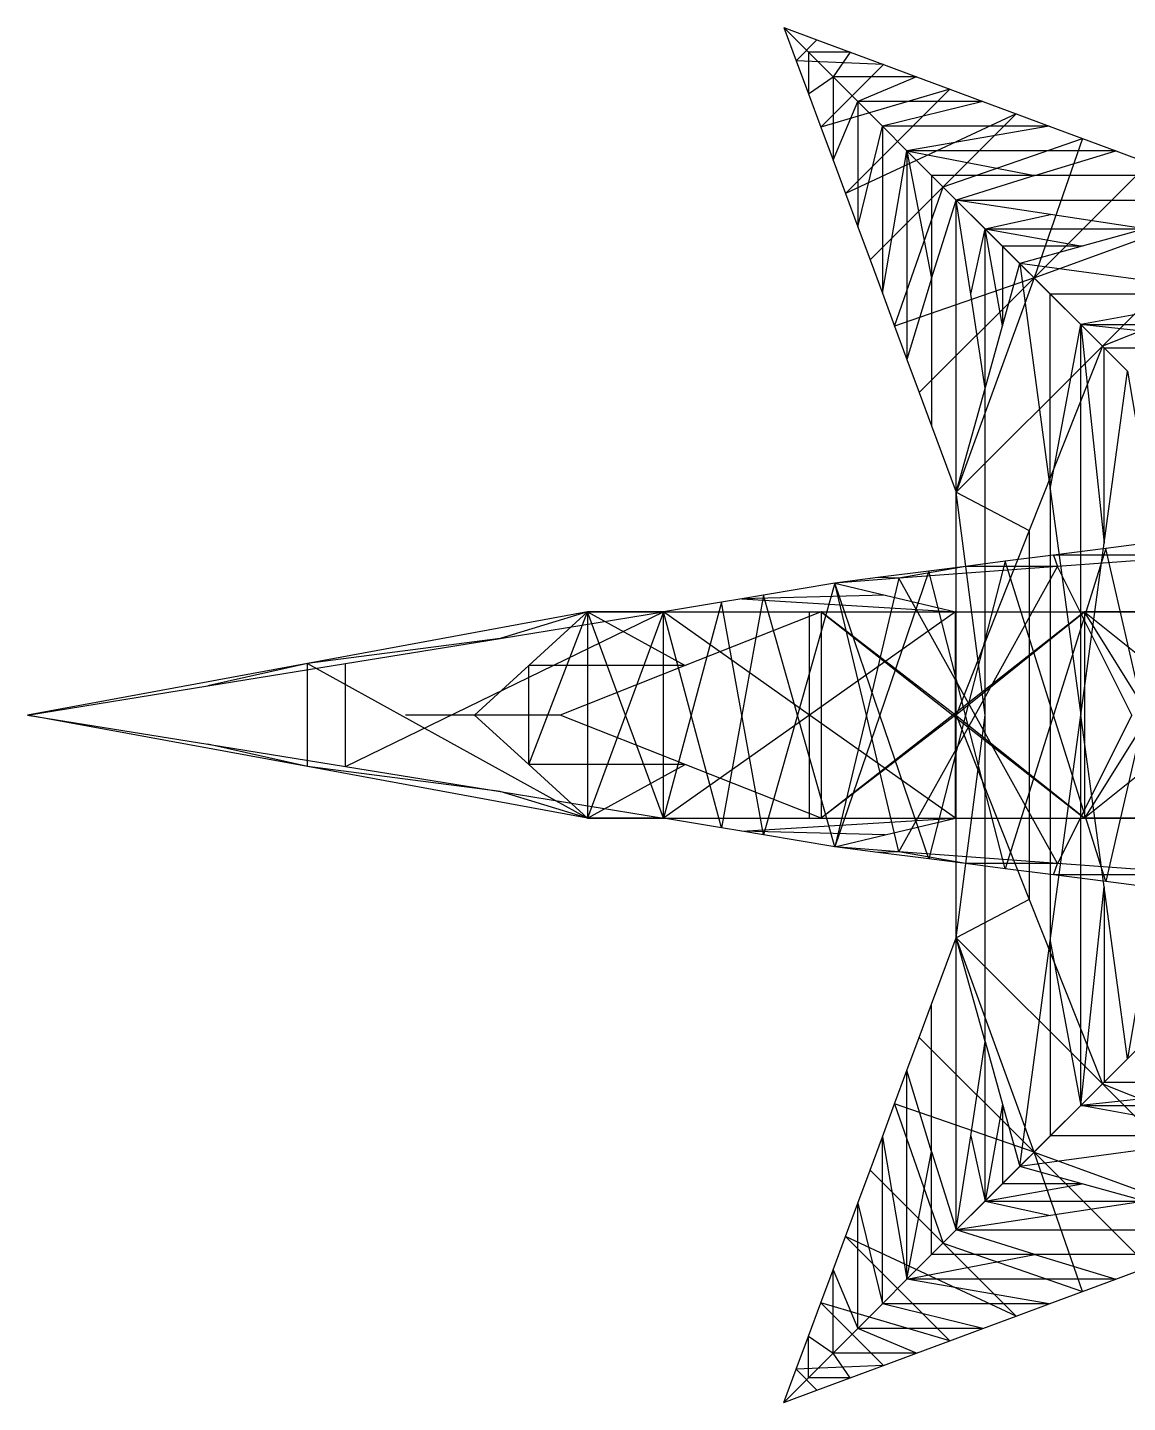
# Model space of a CAD drawing. Extents: x -4.4 to 12.4, y 0 to 8.
# Drawn here: x -4.4 to 2, y 0 to 8 of the extents above; entities that cross this region are included whole.
import ezdxf

# ---------------------------------------------------------------- set-up
doc = ezdxf.new("R2010")
doc.units = 0
for name, color, linetype in [('BRAÇO_-_DIAGONAIS_HORIZONT', 103, 'CONTINUOUS'), ('BRAÇO_-_DIAGONAIS_VERTICAI', 135, 'CONTINUOUS'), ('BRAÇO_-_MONTANTES', 121, 'CONTINUOUS'), ('CABEÇA_-_DIAGONAIS_HORIZON', 12, 'CONTINUOUS'), ('CABEÇA_-_DIAGONAIS_VERTICA', 10, 'CONTINUOUS'), ('CABEÇA_-_MONTANTES', 11, 'CONTINUOUS'), ('EXTENSÃO_-_DIAGONAIS_HORIZ', 42, 'CONTINUOUS'), ('EXTENSÃO_-_DIAGONAIS_VERTI', 30, 'CONTINUOUS'), ('EXTENSÃO_-_MONTANTES', 41, 'CONTINUOUS'), ('PARA_RAIOS_-_DIAGONAIS_VER', 62, 'CONTINUOUS'), ('PARA_RAIOS_-_MONTANTES', 61, 'CONTINUOUS'), ('PÉS_-_DIAGONAIS_VERTICAIS', 94, 'CONTINUOUS'), ('PÉS_-_MONTANTES', 110, 'CONTINUOUS')]:
    doc.layers.add(name, color=color, linetype=linetype)

msp = doc.modelspace()

# ---------------------------------------------------------------- linework, layer by layer
at = {"layer": 'BRAÇO_-_DIAGONAIS_HORIZONT'}
for p, q in [((-2.55, 3.7, 36), (-0.7, 4.6, 36)), ((-2.7709, 3.7, 36.7429), (-2.7709, 4.3, 36.7429)), ((-2.7709, 4.3, 36.7429), (-1.1417, 3.4, 37.4857)), ((-2.55, 3.7, 36), (-2.55, 4.3, 36))]:
    msp.add_line(p, q, dxfattribs=at)
at = {"layer": 'BRAÇO_-_DIAGONAIS_VERTICAI'}
for p, q in [((-1.1417, 4.6, 37.4857), (-1.65, 4.4459, 36)), ((-1.65, 4.4459, 36), (-2.7709, 4.3, 36.7429)), ((-2.7709, 4.3, 36.7429), (-3.35, 4.1703, 36)), ((-2.7709, 3.7, 36.7429), (-3.35, 3.8297, 36)), ((-1.65, 3.5541, 36), (-2.7709, 3.7, 36.7429)), ((-1.1417, 3.4, 37.4857), (-1.65, 3.5541, 36))]:
    msp.add_line(p, q, dxfattribs=at)
at = {"layer": 'BRAÇO_-_MONTANTES'}
for p, q in [((-1.1417, 4.6, 37.4857), (-2.7709, 4.3, 36.7429)), ((-1.65, 4.4459, 36), (-0.7, 4.6, 36)), ((-2.55, 4.3, 36), (-1.65, 4.4459, 36)), ((-2.7709, 4.3, 36.7429), (-4.4, 4, 36)), ((-3.35, 4.1703, 36), (-2.55, 4.3, 36)), ((-4.4, 4, 36), (-3.35, 4.1703, 36)), ((-4.4, 4, 36), (-3.35, 3.8297, 36)), ((-2.7709, 3.7, 36.7429), (-4.4, 4, 36)), ((-3.35, 3.8297, 36), (-2.55, 3.7, 36)), ((-1.1417, 3.4, 37.4857), (-2.7709, 3.7, 36.7429)), ((-2.55, 3.7, 36), (-1.65, 3.5541, 36)), ((-1.65, 3.5541, 36), (-0.7, 3.4, 36))]:
    msp.add_line(p, q, dxfattribs=at)
at = {"layer": 'CABEÇA_-_DIAGONAIS_HORIZON'}
for p, q in [((-1.1417, 4.6, 37.4857), (-1.1417, 3.4, 37.4857)), ((0.15, 4, 36), (-0.7, 4.6, 36)), ((1, 4.6, 36), (0.15, 4, 36)), ((0.15, 4, 36), (0.15, 4.6, 36)), ((0.2185, 4.6, 37.2573), (0.2185, 3.4, 37.2573)), ((0.2185, 4.6, 37.2573), (0.9842, 4, 37.1286)), ((1.75, 4.6, 37), (0.9842, 4, 37.1286)), ((1, 4, 36), (1.75, 4.6, 36)), ((1.75, 4.6, 36), (1.75, 3.4, 36)), ((1.75, 4.6, 36), (2.5, 4, 36)), ((2.125, 4, 37), (1.75, 4.6, 37)), ((0.15, 4, 36), (-0.7, 3.4, 36)), ((1, 3.4, 36), (0.15, 4, 36)), ((0.15, 3.4, 36), (0.15, 4, 36)), ((0.9842, 4, 37.1286), (0.2185, 3.4, 37.2573)), ((0.9842, 4, 37.1286), (1.75, 3.4, 37)), ((1.75, 3.4, 36), (1, 4, 36)), ((2.5, 4, 36), (1.75, 3.4, 36)), ((2.125, 4, 37), (1.75, 3.4, 37))]:
    msp.add_line(p, q, dxfattribs=at)
at = {"layer": 'CABEÇA_-_DIAGONAIS_HORIZON', "extrusion": (1, 8e-16, -8e-16)}
for p, q in [((-0.7, 3.4, 36), (-0.7, 4.6, 36)), ((1, 4, 36), (1, 4.6, 36)), ((1, 3.4, 36), (1, 4, 36))]:
    msp.add_line(p, q, dxfattribs=at)
at = {"layer": 'CABEÇA_-_DIAGONAIS_VERTICA'}
for p, q in [((1.8734, 4.9689, 28.6211), (1.5689, 4, 29.3986)), ((2.0977, 4, 28.0485), (1.8734, 4.9689, 28.6211)), ((1.2879, 4.8942, 30.1162), (1.0583, 4, 30.7022)), ((1.5689, 4, 29.3986), (1.2879, 4.8942, 30.1162)), ((2.489, 4.93, 29.3995), (1.5689, 4.9301, 29.3986)), ((1.5689, 4.9301, 29.3986), (1.5936, 4.8637, 30.7255)), ((0.8434, 4.8374, 31.2511), (0.5585, 4, 31.9784)), ((1.0583, 4.8649, 30.7022), (0.6703, 4.7954, 32.093)), ((1.0583, 4, 30.7022), (0.8434, 4.8374, 31.2511)), ((1.5936, 4.8637, 30.7255), (1.0583, 4.8649, 30.7022)), ((1.1129, 4, 31.4374), (1.5936, 4.8637, 30.7255)), ((2.0248, 4, 30.087), (1.5936, 4.8637, 30.7255)), ((0.2974, 4.7677, 32.6451), (0.0798, 4, 33.3771)), ((0.5585, 4, 31.9784), (0.2974, 4.7677, 32.6451)), ((0.4805, 4, 32.3739), (0.2974, 4.7677, 32.6451)), ((0.6703, 4.7954, 32.093), (0.4805, 4, 32.3739)), ((0.6703, 4.7954, 32.093), (0.5478, 4.7997, 32.0058)), ((1.1129, 4, 31.4374), (0.6703, 4.7954, 32.093)), ((-0.3626, 4.6567, 34.8652), (-0.5389, 4, 35.4582)), ((-0.244, 4, 34.4663), (-0.3626, 4.6567, 34.8652)), ((0.59, 4.6979, 34.0425), (-0.244, 4.6767, 34.4663)), ((-0.118, 4.6979, 34.0425), (-0.244, 4, 34.4663)), ((-0.244, 4.6767, 34.4663), (1, 4.6, 36)), ((0.0798, 4, 33.3771), (-0.118, 4.6979, 34.0425)), ((-0.9209, 4, 36.7429), (-1.1417, 4.6, 37.4857)), ((-0.7, 4.6, 36), (-1.1417, 4.6, 37.4857)), ((-0.7, 4.6, 36), (-0.9209, 4, 36.7429)), ((-0.5389, 4, 35.4582), (-0.7, 4.6, 36)), ((1, 4, 36), (0.2185, 4.6, 37.2573)), ((0.4805, 4, 32.3739), (0.2974, 3.2323, 32.6451)), ((0.6703, 3.2046, 32.093), (0.4805, 4, 32.3739)), ((-0.9209, 4, 36.7429), (-1.1417, 3.4, 37.4857)), ((-0.7, 3.4, 36), (-0.9209, 4, 36.7429)), ((-0.5389, 4, 35.4582), (-0.7, 3.4, 36)), ((-0.3626, 3.3433, 34.8652), (-0.5389, 4, 35.4582)), ((-0.244, 4, 34.4663), (-0.3626, 3.3433, 34.8652)), ((-0.118, 3.3021, 34.0425), (-0.244, 4, 34.4663)), ((0.0798, 4, 33.3771), (-0.118, 3.3021, 34.0425)), ((0.2974, 3.2323, 32.6451), (0.0798, 4, 33.3771)), ((1, 4, 36), (0.2185, 3.4, 37.2573)), ((0.5585, 4, 31.9784), (0.2974, 3.2323, 32.6451)), ((0.8434, 3.1626, 31.2511), (0.5585, 4, 31.9784)), ((0.6703, 3.2046, 32.093), (1.1129, 4, 31.4374)), ((1.0583, 4, 30.7022), (0.8434, 3.1626, 31.2511)), ((1.2879, 3.1058, 30.1162), (1.0583, 4, 30.7022)), ((1.5936, 3.1363, 30.7255), (1.1129, 4, 31.4374)), ((1.5689, 4, 29.3986), (1.2879, 3.1058, 30.1162)), ((1.8734, 3.0311, 28.6211), (1.5689, 4, 29.3986)), ((2.0248, 4, 30.087), (1.5936, 3.1363, 30.7255)), ((2.0977, 4, 28.0485), (1.8734, 3.0311, 28.6211)), ((-0.7, 3.4, 36), (-1.1417, 3.4, 37.4857)), ((-0.244, 3.3233, 34.4663), (1, 3.4, 36)), ((0.59, 3.3021, 34.0425), (-0.244, 3.3233, 34.4663)), ((0.6703, 3.2046, 32.093), (0.5478, 3.2003, 32.0058)), ((1.0583, 3.1351, 30.7022), (0.6703, 3.2046, 32.093)), ((1.5936, 3.1363, 30.7255), (1.0583, 3.1351, 30.7022)), ((1.5689, 3.0699, 29.3986), (1.5936, 3.1363, 30.7255)), ((2.489, 3.07, 29.3995), (1.5689, 3.0699, 29.3986))]:
    msp.add_line(p, q, dxfattribs=at)
at = {"layer": 'CABEÇA_-_DIAGONAIS_VERTICA', "extrusion": (5e-16, 1, -2e-16)}
for p, q in [((-1.1417, 4.6, 37.4857), (0.2185, 4.6, 37.2573)), ((-0.7, 4.6, 36), (0.2185, 4.6, 37.2573)), ((0.2185, 4.6, 37.2573), (1, 4.6, 36)), ((1, 4.6, 36), (1.75, 4.6, 37)), ((2.5, 4.6, 36), (1.75, 4.6, 37))]:
    msp.add_line(p, q, dxfattribs=at)
at = {"layer": 'CABEÇA_-_DIAGONAIS_VERTICA', "extrusion": (5e-16, -1, -2e-16)}
for p, q in [((-1.1417, 3.4, 37.4857), (0.2185, 3.4, 37.2573)), ((-0.7, 3.4, 36), (0.2185, 3.4, 37.2573)), ((0.2185, 3.4, 37.2573), (1, 3.4, 36)), ((1, 3.4, 36), (1.75, 3.4, 37)), ((2.5, 3.4, 36), (1.75, 3.4, 37))]:
    msp.add_line(p, q, dxfattribs=at)
at = {"layer": 'CABEÇA_-_MONTANTES'}
for p, q in [((1.8734, 4.9689, 28.6211), (1.5689, 4.9301, 29.3986)), ((2.0977, 4.9976, 28.0485), (1.8734, 4.9689, 28.6211)), ((1.2879, 4.8942, 30.1162), (1.0583, 4.8649, 30.7022)), ((1.5689, 4.9301, 29.3986), (1.2879, 4.8942, 30.1162)), ((2.489, 4.93, 29.3995), (1.5936, 4.8637, 30.7255)), ((0.8434, 4.8374, 31.2511), (0.5478, 4.7997, 32.0058)), ((1.5936, 4.8637, 30.7255), (0.6703, 4.7954, 32.093)), ((1.0583, 4.8649, 30.7022), (0.8434, 4.8374, 31.2511)), ((0.2974, 4.7677, 32.6451), (-0.118, 4.6979, 34.0425)), ((0.5478, 4.7997, 32.0058), (0.2974, 4.7677, 32.6451)), ((0.6703, 4.7954, 32.093), (0.2974, 4.7677, 32.6451)), ((0.2974, 4.7677, 32.6451), (0.59, 4.6979, 34.0425)), ((-0.3626, 4.6567, 34.8652), (-0.7, 4.6, 36)), ((-0.244, 4.6767, 34.4663), (-0.3626, 4.6567, 34.8652)), ((-0.118, 4.6979, 34.0425), (-0.244, 4.6767, 34.4663)), ((0.59, 4.6979, 34.0425), (1, 4.6, 36)), ((-0.7, 4.6, 36), (0.15, 4.6, 36)), ((0.15, 4.6, 36), (1, 4.6, 36)), ((1, 4.6, 36), (1.75, 4.6, 36)), ((1.75, 4.6, 36), (2.5, 4.6, 36)), ((-0.3626, 3.3433, 34.8652), (-0.7, 3.4, 36)), ((-0.7, 3.4, 36), (0.15, 3.4, 36)), ((0.15, 3.4, 36), (1, 3.4, 36)), ((0.59, 3.3021, 34.0425), (1, 3.4, 36)), ((1, 3.4, 36), (1.75, 3.4, 36)), ((1.75, 3.4, 36), (2.5, 3.4, 36)), ((-0.244, 3.3233, 34.4663), (-0.3626, 3.3433, 34.8652)), ((-0.118, 3.3021, 34.0425), (-0.244, 3.3233, 34.4663)), ((0.2974, 3.2323, 32.6451), (-0.118, 3.3021, 34.0425)), ((0.2974, 3.2323, 32.6451), (0.59, 3.3021, 34.0425)), ((0.6703, 3.2046, 32.093), (0.2974, 3.2323, 32.6451)), ((0.5478, 3.2003, 32.0058), (0.2974, 3.2323, 32.6451)), ((0.8434, 3.1626, 31.2511), (0.5478, 3.2003, 32.0058)), ((1.5936, 3.1363, 30.7255), (0.6703, 3.2046, 32.093)), ((1.0583, 3.1351, 30.7022), (0.8434, 3.1626, 31.2511)), ((1.2879, 3.1058, 30.1162), (1.0583, 3.1351, 30.7022)), ((2.489, 3.07, 29.3995), (1.5936, 3.1363, 30.7255)), ((1.5689, 3.0699, 29.3986), (1.2879, 3.1058, 30.1162)), ((1.8734, 3.0311, 28.6211), (1.5689, 3.0699, 29.3986)), ((2.0977, 3.0024, 28.0485), (1.8734, 3.0311, 28.6211))]:
    msp.add_line(p, q, dxfattribs=at)
at = {"layer": 'CABEÇA_-_MONTANTES', "extrusion": (5e-16, 1, -2e-16)}
for p, q in [((0.2185, 4.6, 37.2573), (1.75, 4.6, 37)), ((1.75, 4.6, 37), (2.5, 4.6, 37))]:
    msp.add_line(p, q, dxfattribs=at)
at = {"layer": 'CABEÇA_-_MONTANTES', "extrusion": (5e-16, -1, -2e-16)}
msp.add_line((0.2185, 3.4, 37.2573), (1.75, 3.4, 37), dxfattribs=at)
at = {"layer": 'CABEÇA_-_MONTANTES', "extrusion": (-1.506e-13, -1, -2e-16)}
msp.add_line((2.5, 3.4, 37), (1.75, 3.4, 37), dxfattribs=at)
at = {"layer": 'EXTENSÃO_-_DIAGONAIS_HORIZ'}
for p, q in [((1.8538, 6.1462, 9), (1.0038, 6.9962, 9)), ((2.7038, 6.9962, 9), (1.8538, 6.1462, 9)), ((2.9269, 6.5712, 9), (1.8538, 6.1462, 9)), ((1.8538, 6.1462, 9), (1.0038, 5.2962, 9)), ((1.8538, 6.1462, 9), (1.4288, 5.0731, 9)), ((1.0038, 5.2962, 9), (1.4288, 5.0731, 9)), ((1.4288, 5.0731, 9), (1.0038, 4, 9)), ((1.4288, 5.0731, 9), (1.4288, 2.9269, 9)), ((1.0038, 4, 9), (1.4288, 2.9269, 9)), ((1.4288, 2.9269, 9), (1.0038, 2.7038, 9)), ((1.4288, 2.9269, 9), (1.8538, 1.8538, 9)), ((1.0038, 2.7038, 9), (1.8538, 1.8538, 9)), ((1.0038, 1.0038, 9), (1.8538, 1.8538, 9)), ((1.8538, 1.8538, 9), (2.7038, 1.0038, 9)), ((1.8538, 1.8538, 9), (2.9269, 1.4288, 9))]:
    msp.add_line(p, q, dxfattribs=at)
at = {"layer": 'EXTENSÃO_-_DIAGONAIS_VERTI'}
for p, q in [((1.5519, 6.9125, 9.75), (1.0038, 6.9962, 9)), ((1.0875, 6.4481, 9.75), (1.0038, 6.9962, 9)), ((1.1712, 6.8288, 10.5), (1.5519, 6.9125, 9.75)), ((2.1, 6.8288, 10.5), (1.5519, 6.9125, 9.75)), ((1.0875, 6.4481, 9.75), (1.1712, 6.8288, 10.5)), ((1.1712, 6.8288, 10.5), (1.7363, 6.7281, 11.4034)), ((1.2719, 6.2637, 11.4034), (1.1712, 6.8288, 10.5)), ((2.1, 6.8288, 10.5), (1.7363, 6.7281, 11.4034)), ((1.7363, 6.7281, 11.4034), (1.2719, 6.7281, 11.4034)), ((1.2719, 6.7281, 11.4034), (1.2719, 6.2637, 11.4034)), ((1.7363, 6.7281, 11.4034), (1.3727, 6.6273, 12.3067)), ((1.2719, 6.2637, 11.4034), (1.3727, 6.6273, 12.3067)), ((2.6863, 6.4492, 13.9034), (1.3727, 6.6273, 12.3067)), ((1.3727, 6.6273, 12.3067), (1.5508, 5.3137, 13.9034)), ((1.1712, 5.9, 10.5), (1.0875, 6.4481, 9.75)), ((2.6863, 6.4492, 13.9034), (1.5508, 6.4492, 13.9034)), ((1.5508, 5.3137, 13.9034), (1.5508, 6.4492, 13.9034)), ((2.6863, 6.4492, 13.9034), (1.7288, 6.2712, 15.5)), ((1.1712, 5.9, 10.5), (1.2719, 6.2637, 11.4034)), ((1.5508, 5.3137, 13.9034), (1.7288, 6.2712, 15.5)), ((3, 6.1356, 16.7154), (1.7288, 6.2712, 15.5)), ((1.7288, 6.2712, 15.5), (1.8644, 5, 16.7154)), ((1.8644, 6.1356, 16.7154), (3, 6.1356, 16.7154)), ((1.8644, 5, 16.7154), (1.8644, 6.1356, 16.7154)), ((1.8644, 5, 16.7154), (2, 6, 17.9308)), ((2, 6, 17.9308), (2.1711, 5, 19.4654)), ((1.0038, 5.2962, 9), (1.1712, 5.9, 10.5)), ((1.1712, 4, 10.5), (1.0038, 5.2962, 9)), ((1.5508, 5.3137, 13.9034), (1.7288, 4, 15.5)), ((1.5508, 5.3137, 13.9034), (1.5508, 2.6863, 13.9034)), ((1.7288, 4, 15.5), (1.8644, 5, 16.7154)), ((1.0038, 2.7038, 9), (1.1712, 4, 10.5)), ((1.5508, 2.6863, 13.9034), (1.7288, 4, 15.5)), ((1.8644, 3, 16.7154), (1.7288, 4, 15.5)), ((1.7288, 1.7288, 15.5), (1.8644, 3, 16.7154)), ((2, 2, 17.9308), (1.8644, 3, 16.7154)), ((1.8644, 3, 16.7154), (1.8644, 1.8644, 16.7154)), ((2.1711, 3, 19.4654), (2, 2, 17.9308)), ((1.1712, 2.1, 10.5), (1.0038, 2.7038, 9)), ((1.3727, 1.3727, 12.3067), (1.5508, 2.6863, 13.9034)), ((1.5508, 2.6863, 13.9034), (1.5508, 1.5508, 13.9034)), ((1.5508, 2.6863, 13.9034), (1.7288, 1.7288, 15.5)), ((1.0875, 1.5519, 9.75), (1.1712, 2.1, 10.5)), ((1.1712, 2.1, 10.5), (1.2719, 1.7363, 11.4034)), ((3, 1.8644, 16.7154), (1.7288, 1.7288, 15.5)), ((1.8644, 1.8644, 16.7154), (3, 1.8644, 16.7154)), ((1.2719, 1.7363, 11.4034), (1.1712, 1.1712, 10.5)), ((1.2719, 1.7363, 11.4034), (1.2719, 1.2719, 11.4034)), ((1.2719, 1.7363, 11.4034), (1.3727, 1.3727, 12.3067)), ((2.6863, 1.5508, 13.9034), (1.7288, 1.7288, 15.5)), ((1.0038, 1.0038, 9), (1.0875, 1.5519, 9.75)), ((1.0875, 1.5519, 9.75), (1.1712, 1.1712, 10.5)), ((2.6863, 1.5508, 13.9034), (1.3727, 1.3727, 12.3067)), ((2.6863, 1.5508, 13.9034), (1.5508, 1.5508, 13.9034)), ((1.7363, 1.2719, 11.4034), (1.3727, 1.3727, 12.3067)), ((1.1712, 1.1712, 10.5), (1.7363, 1.2719, 11.4034)), ((1.7363, 1.2719, 11.4034), (1.2719, 1.2719, 11.4034)), ((2.1, 1.1712, 10.5), (1.7363, 1.2719, 11.4034)), ((1.1712, 1.1712, 10.5), (1.5519, 1.0875, 9.75)), ((2.1, 1.1712, 10.5), (1.5519, 1.0875, 9.75)), ((1.5519, 1.0875, 9.75), (1.0038, 1.0038, 9))]:
    msp.add_line(p, q, dxfattribs=at)
at = {"layer": 'EXTENSÃO_-_DIAGONAIS_VERTI', "extrusion": (5e-16, -1, -2e-16)}
msp.add_line((1.1712, 6.8288, 10.5), (2.1, 6.8288, 10.5), dxfattribs=at)
at = {"layer": 'EXTENSÃO_-_DIAGONAIS_VERTI', "extrusion": (-1, 8e-16, -8e-16)}
for p, q in [((1.1712, 5.9, 10.5), (1.1712, 6.8288, 10.5)), ((1.1712, 4, 10.5), (1.1712, 5.9, 10.5)), ((1.1712, 2.1, 10.5), (1.1712, 4, 10.5)), ((1.1712, 1.1712, 10.5), (1.1712, 2.1, 10.5))]:
    msp.add_line(p, q, dxfattribs=at)
at = {"layer": 'EXTENSÃO_-_DIAGONAIS_VERTI', "extrusion": (5e-16, 1, -2e-16)}
msp.add_line((1.1712, 1.1712, 10.5), (2.1, 1.1712, 10.5), dxfattribs=at)
at = {"layer": 'EXTENSÃO_-_MONTANTES', "extrusion": (5e-16, -1, -2e-16)}
for p, q in [((1.0038, 6.9962, 9), (2.7038, 6.9962, 9)), ((1.7288, 6.2712, 15.5), (4, 6.2712, 15.5))]:
    msp.add_line(p, q, dxfattribs=at)
at = {"layer": 'EXTENSÃO_-_MONTANTES'}
for p, q in [((1.1712, 6.8288, 10.5), (1.0038, 6.9962, 9)), ((1.2719, 6.7281, 11.4034), (1.1712, 6.8288, 10.5)), ((1.3727, 6.6273, 12.3067), (1.2719, 6.7281, 11.4034)), ((1.5508, 6.4492, 13.9034), (1.3727, 6.6273, 12.3067)), ((1.7288, 6.2712, 15.5), (1.5508, 6.4492, 13.9034)), ((1.8644, 6.1356, 16.7154), (1.7288, 6.2712, 15.5)), ((2, 6, 17.9308), (1.8644, 6.1356, 16.7154)), ((2.1711, 2.1711, 19.4654), (2, 2, 17.9308)), ((2, 2, 17.9308), (1.8644, 1.8644, 16.7154)), ((1.8644, 1.8644, 16.7154), (1.7288, 1.7288, 15.5)), ((1.7288, 1.7288, 15.5), (1.5508, 1.5508, 13.9034)), ((1.5508, 1.5508, 13.9034), (1.3727, 1.3727, 12.3067)), ((1.3727, 1.3727, 12.3067), (1.2719, 1.2719, 11.4034)), ((1.2719, 1.2719, 11.4034), (1.1712, 1.1712, 10.5)), ((1.1712, 1.1712, 10.5), (1.0038, 1.0038, 9))]:
    msp.add_line(p, q, dxfattribs=at)
at = {"layer": 'EXTENSÃO_-_MONTANTES', "extrusion": (-1, 8e-16, -8e-16)}
for p, q in [((1.0038, 5.2962, 9), (1.0038, 6.9962, 9)), ((1.7288, 4, 15.5), (1.7288, 6.2712, 15.5)), ((1.0038, 4, 9), (1.0038, 5.2962, 9)), ((1.0038, 2.7038, 9), (1.0038, 4, 9)), ((1.7288, 1.7288, 15.5), (1.7288, 4, 15.5)), ((1.0038, 1.0038, 9), (1.0038, 2.7038, 9))]:
    msp.add_line(p, q, dxfattribs=at)
at = {"layer": 'EXTENSÃO_-_MONTANTES', "extrusion": (5e-16, 1, -2e-16)}
for p, q in [((1.7288, 1.7288, 15.5), (4, 1.7288, 15.5)), ((1.0038, 1.0038, 9), (2.7038, 1.0038, 9))]:
    msp.add_line(p, q, dxfattribs=at)
at = {"layer": 'PARA_RAIOS_-_DIAGONAIS_VER'}
for p, q in [((-1.4837, 3.7117, 38.636), (-1.1417, 4.6, 37.4857)), ((-1.1417, 4.6, 37.4857), (-0.5734, 4.2871, 38.5312)), ((-1.4837, 3.7117, 38.636), (-1.4837, 4.2883, 38.636)), ((-0.5734, 4.2871, 38.5312), (-1.4837, 4.2883, 38.636)), ((-0.5734, 3.7129, 38.5312), (-1.4837, 3.7117, 38.636)), ((-1.1417, 3.4, 37.4857), (-0.5734, 3.7129, 38.5312))]:
    msp.add_line(p, q, dxfattribs=at)
at = {"layer": 'PARA_RAIOS_-_MONTANTES'}
for p, q in [((-1.1417, 4.6, 37.4857), (-1.4837, 4.2883, 38.636)), ((0.2185, 4.6, 37.2573), (-0.5734, 4.2871, 38.5312)), ((-1.4837, 4.2883, 38.636), (-1.8, 4, 39.7)), ((-0.5734, 4.2871, 38.5312), (-1.3, 4, 39.7)), ((-1.8, 4, 39.7), (-2.2, 4, 39.7)), ((-1.4837, 3.7117, 38.636), (-1.8, 4, 39.7)), ((-1.3, 4, 39.7), (-1.8, 4, 39.7)), ((-0.5734, 3.7129, 38.5312), (-1.3, 4, 39.7)), ((-1.1417, 3.4, 37.4857), (-1.4837, 3.7117, 38.636)), ((0.2185, 3.4, 37.2573), (-0.5734, 3.7129, 38.5312))]:
    msp.add_line(p, q, dxfattribs=at)
at = {"layer": 'PÉS_-_DIAGONAIS_VERTICAIS'}
for p, q in [((0.1931, 7.9283, 0.6429), (0.0717, 7.8069, 0.6429)), ((0.3863, 7.8566, 1.2857), (0.2868, 7.7132, 2.5714)), ((0.5794, 7.7849, 1.9286), (0.0717, 7.8069, 0.6429)), ((0.2151, 7.4206, 1.9286), (0.5794, 7.7849, 1.9286)), ((0.1434, 7.6137, 1.2857), (0.2868, 7.7132, 2.5714)), ((0.7725, 7.7132, 2.5714), (0.4302, 7.5698, 3.8571)), ((0.9657, 7.6415, 3.2143), (0.2151, 7.4206, 1.9286)), ((0.9657, 7.6415, 3.2143), (0.3585, 7.0343, 3.2143)), ((0.2868, 7.2275, 2.5714), (0.4302, 7.5698, 3.8571)), ((1.1588, 7.5698, 3.8571), (0.5736, 7.4264, 5.1429)), ((1.3519, 7.4981, 4.5), (0.3585, 7.0343, 3.2143)), ((0.9269, 7.0731, 4.5), (1.3519, 7.4981, 4.5)), ((0.4302, 6.8412, 3.8571), (0.5736, 7.4264, 5.1429)), ((1.5451, 7.4264, 5.1429), (0.717, 7.283, 6.4286)), ((0.5736, 6.4549, 5.1429), (0.717, 7.283, 6.4286)), ((0.717, 7.283, 6.4286), (1.4604, 7.1396, 7.7143)), ((0.717, 7.283, 6.4286), (0.8604, 6.5396, 7.7143)), ((0.9269, 7.0731, 4.5), (1.7382, 7.3547, 5.7857)), ((1.7382, 7.3547, 5.7857), (1.4566, 6.5434, 7.0714)), ((1.4604, 7.1396, 7.7143), (1.9313, 7.283, 6.4286)), ((1.4566, 6.5434, 7.0714), (2.1245, 7.2113, 7.0714)), ((1.4604, 7.1396, 7.7143), (1.0038, 6.9962, 9)), ((0.5019, 6.6481, 4.5), (0.9269, 7.0731, 4.5)), ((0.6453, 6.2618, 5.7857), (0.9269, 7.0731, 4.5)), ((0.8604, 6.5396, 7.7143), (1.0038, 6.9962, 9)), ((1.4566, 6.5434, 7.0714), (2.7038, 6.9962, 9)), ((1.4566, 6.5434, 7.0714), (0.6453, 6.2618, 5.7857)), ((0.8604, 6.5396, 7.7143), (0.717, 6.0687, 6.4286)), ((0.7887, 5.8755, 7.0714), (1.4566, 6.5434, 7.0714)), ((1.4566, 6.5434, 7.0714), (1.0038, 5.2962, 9)), ((1.4566, 1.4566, 7.0714), (1.0038, 2.7038, 9)), ((0.7887, 2.1245, 7.0714), (1.4566, 1.4566, 7.0714)), ((0.8604, 1.4604, 7.7143), (0.717, 1.9313, 6.4286)), ((1.4566, 1.4566, 7.0714), (0.6453, 1.7382, 5.7857)), ((0.6453, 1.7382, 5.7857), (0.9269, 0.9269, 4.5)), ((0.5736, 1.5451, 5.1429), (0.717, 0.717, 6.4286)), ((0.717, 0.717, 6.4286), (0.8604, 1.4604, 7.7143)), ((0.8604, 1.4604, 7.7143), (1.0038, 1.0038, 9)), ((1.4566, 1.4566, 7.0714), (2.1245, 0.7887, 7.0714)), ((1.4566, 1.4566, 7.0714), (2.7038, 1.0038, 9)), ((1.7382, 0.6453, 5.7857), (1.4566, 1.4566, 7.0714)), ((0.5019, 1.3519, 4.5), (0.9269, 0.9269, 4.5)), ((0.4302, 1.1588, 3.8571), (0.5736, 0.5736, 5.1429)), ((0.9657, 0.3585, 3.2143), (0.3585, 0.9657, 3.2143)), ((1.3519, 0.5019, 4.5), (0.3585, 0.9657, 3.2143)), ((1.4604, 0.8604, 7.7143), (1.0038, 1.0038, 9)), ((0.9269, 0.9269, 4.5), (1.3519, 0.5019, 4.5)), ((0.9269, 0.9269, 4.5), (1.7382, 0.6453, 5.7857)), ((0.717, 0.717, 6.4286), (1.4604, 0.8604, 7.7143)), ((1.4604, 0.8604, 7.7143), (1.9313, 0.717, 6.4286)), ((0.2868, 0.7725, 2.5714), (0.4302, 0.4302, 3.8571)), ((1.5451, 0.5736, 5.1429), (0.717, 0.717, 6.4286)), ((0.2151, 0.5794, 1.9286), (0.5794, 0.2151, 1.9286)), ((0.9657, 0.3585, 3.2143), (0.2151, 0.5794, 1.9286)), ((1.1588, 0.4302, 3.8571), (0.5736, 0.5736, 5.1429)), ((0.7725, 0.2868, 2.5714), (0.4302, 0.4302, 3.8571)), ((0.1434, 0.3863, 1.2857), (0.2868, 0.2868, 2.5714)), ((0.3863, 0.1434, 1.2857), (0.2868, 0.2868, 2.5714)), ((0.5794, 0.2151, 1.9286), (0.0717, 0.1931, 0.6429)), ((0.1931, 0.0717, 0.6429), (0.0717, 0.1931, 0.6429))]:
    msp.add_line(p, q, dxfattribs=at)
at = {"layer": 'PÉS_-_DIAGONAIS_VERTICAIS', "extrusion": (2.712e-13, 1, -2e-16)}
for p, q in [((0.3863, 7.8566, 1.2857), (0.1434, 7.8566, 1.2857)), ((0.7725, 7.7132, 2.5714), (0.2868, 7.7132, 2.5714)), ((1.1588, 7.5698, 3.8571), (0.4302, 7.5698, 3.8571)), ((1.5451, 7.4264, 5.1429), (0.5736, 7.4264, 5.1429)), ((1.9313, 7.283, 6.4286), (0.717, 7.283, 6.4286)), ((1.4604, 7.1396, 7.7143), (0.8604, 7.1396, 7.7143)), ((2.3176, 7.1396, 7.7143), (1.4604, 7.1396, 7.7143))]:
    msp.add_line(p, q, dxfattribs=at)
at = {"layer": 'PÉS_-_DIAGONAIS_VERTICAIS', "extrusion": (-1, 2.71e-13, -8e-16)}
for p, q in [((0.1434, 7.8566, 1.2857), (0.1434, 7.6137, 1.2857)), ((0.2868, 7.7132, 2.5714), (0.2868, 7.2275, 2.5714)), ((0.4302, 7.5698, 3.8571), (0.4302, 6.8412, 3.8571)), ((0.5736, 7.4264, 5.1429), (0.5736, 6.4549, 5.1429)), ((0.717, 7.283, 6.4286), (0.717, 6.0687, 6.4286)), ((0.8604, 7.1396, 7.7143), (0.8604, 6.5396, 7.7143)), ((0.8604, 6.5396, 7.7143), (0.8604, 5.6824, 7.7143))]:
    msp.add_line(p, q, dxfattribs=at)
at = {"layer": 'PÉS_-_DIAGONAIS_VERTICAIS', "extrusion": (-1, 3.3e-15, -8e-16)}
for p, q in [((0.8604, 1.4604, 7.7143), (0.8604, 2.3176, 7.7143)), ((0.717, 0.717, 6.4286), (0.717, 1.9313, 6.4286)), ((0.5736, 0.5736, 5.1429), (0.5736, 1.5451, 5.1429)), ((0.8604, 0.8604, 7.7143), (0.8604, 1.4604, 7.7143)), ((0.4302, 0.4302, 3.8571), (0.4302, 1.1588, 3.8571)), ((0.2868, 0.2868, 2.5714), (0.2868, 0.7725, 2.5714)), ((0.1434, 0.1434, 1.2857), (0.1434, 0.3863, 1.2857))]:
    msp.add_line(p, q, dxfattribs=at)
at = {"layer": 'PÉS_-_DIAGONAIS_VERTICAIS', "extrusion": (-3.1e-15, -1, -2e-16)}
for p, q in [((1.4604, 0.8604, 7.7143), (0.8604, 0.8604, 7.7143)), ((2.3176, 0.8604, 7.7143), (1.4604, 0.8604, 7.7143)), ((1.9313, 0.717, 6.4286), (0.717, 0.717, 6.4286)), ((1.5451, 0.5736, 5.1429), (0.5736, 0.5736, 5.1429)), ((1.1588, 0.4302, 3.8571), (0.4302, 0.4302, 3.8571)), ((0.7725, 0.2868, 2.5714), (0.2868, 0.2868, 2.5714)), ((0.3863, 0.1434, 1.2857), (0.1434, 0.1434, 1.2857))]:
    msp.add_line(p, q, dxfattribs=at)
at = {"layer": 'PÉS_-_MONTANTES'}
for p, q in [((0.1434, 7.8566, 1.2857), (0, 8)), ((0, 8), (0.1931, 7.9283, 0.6429)), ((0, 8), (0.0717, 7.8069, 0.6429)), ((0.1931, 7.9283, 0.6429), (0.3863, 7.8566, 1.2857)), ((0.2868, 7.7132, 2.5714), (0.1434, 7.8566, 1.2857)), ((0.3863, 7.8566, 1.2857), (0.5794, 7.7849, 1.9286)), ((0.0717, 7.8069, 0.6429), (0.1434, 7.6137, 1.2857)), ((0.5794, 7.7849, 1.9286), (0.7725, 7.7132, 2.5714)), ((0.4302, 7.5698, 3.8571), (0.2868, 7.7132, 2.5714)), ((0.7725, 7.7132, 2.5714), (0.9657, 7.6415, 3.2143)), ((0.1434, 7.6137, 1.2857), (0.2151, 7.4206, 1.9286)), ((0.9657, 7.6415, 3.2143), (1.1588, 7.5698, 3.8571)), ((0.5736, 7.4264, 5.1429), (0.4302, 7.5698, 3.8571)), ((1.1588, 7.5698, 3.8571), (1.3519, 7.4981, 4.5)), ((1.3519, 7.4981, 4.5), (1.5451, 7.4264, 5.1429)), ((0.2151, 7.4206, 1.9286), (0.2868, 7.2275, 2.5714)), ((0.717, 7.283, 6.4286), (0.5736, 7.4264, 5.1429)), ((1.5451, 7.4264, 5.1429), (1.7382, 7.3547, 5.7857)), ((0.8604, 7.1396, 7.7143), (0.717, 7.283, 6.4286)), ((1.7382, 7.3547, 5.7857), (1.9313, 7.283, 6.4286)), ((1.9313, 7.283, 6.4286), (2.1245, 7.2113, 7.0714)), ((0.2868, 7.2275, 2.5714), (0.3585, 7.0343, 3.2143)), ((1.0038, 6.9962, 9), (0.8604, 7.1396, 7.7143)), ((0.3585, 7.0343, 3.2143), (0.4302, 6.8412, 3.8571)), ((0.4302, 6.8412, 3.8571), (0.5019, 6.6481, 4.5)), ((0.5019, 6.6481, 4.5), (0.5736, 6.4549, 5.1429)), ((0.5736, 6.4549, 5.1429), (0.6453, 6.2618, 5.7857)), ((0.6453, 6.2618, 5.7857), (0.717, 6.0687, 6.4286)), ((0.717, 6.0687, 6.4286), (0.7887, 5.8755, 7.0714)), ((0.7887, 5.8755, 7.0714), (0.8604, 5.6824, 7.7143)), ((0.8604, 5.6824, 7.7143), (1.0038, 5.2962, 9)), ((0.8604, 2.3176, 7.7143), (1.0038, 2.7038, 9)), ((0.7887, 2.1245, 7.0714), (0.8604, 2.3176, 7.7143)), ((0.717, 1.9313, 6.4286), (0.7887, 2.1245, 7.0714)), ((0.6453, 1.7382, 5.7857), (0.717, 1.9313, 6.4286)), ((0.5736, 1.5451, 5.1429), (0.6453, 1.7382, 5.7857)), ((0.5019, 1.3519, 4.5), (0.5736, 1.5451, 5.1429)), ((0.4302, 1.1588, 3.8571), (0.5019, 1.3519, 4.5)), ((0.3585, 0.9657, 3.2143), (0.4302, 1.1588, 3.8571)), ((0.2868, 0.7725, 2.5714), (0.3585, 0.9657, 3.2143)), ((1.0038, 1.0038, 9), (0.8604, 0.8604, 7.7143)), ((0.8604, 0.8604, 7.7143), (0.717, 0.717, 6.4286)), ((0.2151, 0.5794, 1.9286), (0.2868, 0.7725, 2.5714)), ((1.9313, 0.717, 6.4286), (2.1245, 0.7887, 7.0714)), ((0.717, 0.717, 6.4286), (0.5736, 0.5736, 5.1429)), ((1.5451, 0.5736, 5.1429), (1.7382, 0.6453, 5.7857)), ((1.7382, 0.6453, 5.7857), (1.9313, 0.717, 6.4286)), ((0.1434, 0.3863, 1.2857), (0.2151, 0.5794, 1.9286)), ((0.5736, 0.5736, 5.1429), (0.4302, 0.4302, 3.8571)), ((1.3519, 0.5019, 4.5), (1.5451, 0.5736, 5.1429)), ((1.1588, 0.4302, 3.8571), (1.3519, 0.5019, 4.5)), ((0.4302, 0.4302, 3.8571), (0.2868, 0.2868, 2.5714)), ((0.9657, 0.3585, 3.2143), (1.1588, 0.4302, 3.8571)), ((0.0717, 0.1931, 0.6429), (0.1434, 0.3863, 1.2857)), ((0.7725, 0.2868, 2.5714), (0.9657, 0.3585, 3.2143)), ((0.2868, 0.2868, 2.5714), (0.1434, 0.1434, 1.2857)), ((0.5794, 0.2151, 1.9286), (0.7725, 0.2868, 2.5714)), ((0, 0), (0.0717, 0.1931, 0.6429)), ((0.3863, 0.1434, 1.2857), (0.5794, 0.2151, 1.9286)), ((0.1434, 0.1434, 1.2857), (0, 0)), ((0.1931, 0.0717, 0.6429), (0.3863, 0.1434, 1.2857)), ((0, 0), (0.1931, 0.0717, 0.6429))]:
    msp.add_line(p, q, dxfattribs=at)

doc.saveas('drawing.dxf')
